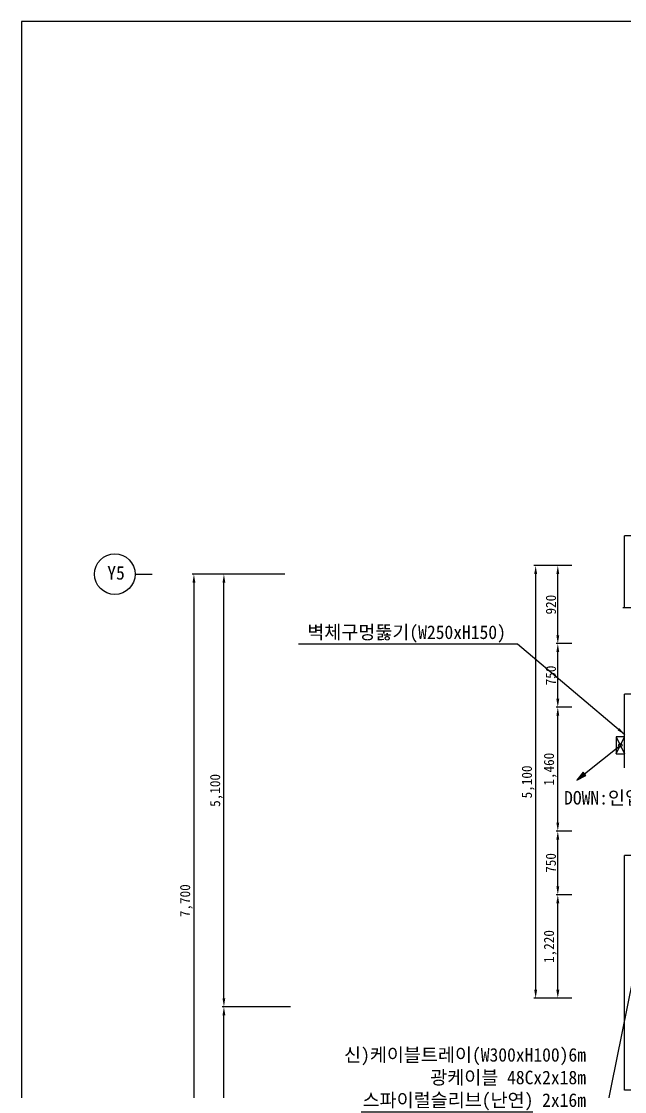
# Model space of a CAD drawing. Header units: millimetres. Extents: x 574471 to 622274, y -171951 to -139705.
# Drawn here: x 574471 to 581584, y -156511 to -143896 of the extents above; entities that cross this region are included whole.
import ezdxf
from ezdxf.enums import TextEntityAlignment as Align

# ---------------------------------------------------------------- set-up
doc = ezdxf.new("R2010")
doc.units = ezdxf.units.MM
for name, color, linetype in [('TT-TRAY', 4, 'Continuous'), ('TZ-BASE', 253, 'Continuous'), ('TZ-DIMS', 1, 'Continuous'), ('TZ-LEAL', 1, 'Continuous'), ('TZ-LEAT', 3, 'Continuous'), ('TZ-SYMB', 2, 'Continuous'), ('TZ-TEX2', 3, 'Continuous')]:
    doc.layers.add(name, color=color, linetype=linetype)
doc.layers.add('TX-PAPR', color=2, linetype='Continuous', plot=False)
doc.styles.get("Standard").update_dxf_attribs({"font": 'GulimChe.ttf'})
doc.dimstyles.new('D40', dxfattribs={"dimscale": 40, "dimtxt": 3, "dimasz": 2.5, "dimexe": 0.5, "dimexo": 0.5, "dimgap": 0.5, "dimtad": 1, "dimdec": 0, "dimzin": 1, "dimdsep": 46, "dimlunit": 6, "dimtxsty": 'Standard', "dimcen": 1, "dimclrd": 1, "dimclre": 1, "dimclrt": 3, "dimadec": 0, "dimazin": 0, "dimtfac": 1, "dimtdec": 0, "dimtix": 1, "dimtmove": 2, "dimatfit": 3, "dimfxl": 0, "dimtvp": 2, "dimlwd": -1, "dimlwe": -1, "dimarcsym": 0})

# ---------------------------------------------------------------- blocks, each defined once
blk = doc.blocks.new('*D16')
at = {"layer": 'DEFPOINTS', "color": 0}
for p in [(577599, -150411), (576326, -158111), (576505, -158111)]:
    blk.add_point(p, dxfattribs=at)
at = {"layer": 'TZ-DIMS', "color": 1}
for p, q in [((577579, -150411), (576485, -150411)), ((576505, -150511), (576505, -158011)), ((576346, -158111), (576525, -158111))]:
    blk.add_line(p, q, dxfattribs=at)
for points in [[(576489, -150511), (576522, -150511), (576505, -150411)], [(576489, -158011), (576522, -158011), (576505, -158111)]]:
    blk.add_solid(points, dxfattribs=at)
at = {"layer": 'TZ-DIMS', "color": 3, "insert": (576416, -154261), "char_height": 120, "attachment_point": 5, "rotation": 90}
blk.add_mtext('7,700', dxfattribs=at)
blk = doc.blocks.new('*D7')
at = {"layer": 'DEFPOINTS', "color": 0}
for p in [(576859, -155511), (577663, -155511), (577642, -158111)]:
    blk.add_point(p, dxfattribs=at)
at = {"layer": 'TZ-DIMS', "color": 1}
for p, q in [((577643, -155511), (576839, -155511)), ((576859, -158011), (576859, -155611)), ((577622, -158111), (576839, -158111))]:
    blk.add_line(p, q, dxfattribs=at)
for points in [[(576842, -155611), (576875, -155611), (576859, -155511)], [(576842, -158011), (576875, -158011), (576859, -158111)]]:
    blk.add_solid(points, dxfattribs=at)
at = {"layer": 'TZ-DIMS', "color": 3, "insert": (576770, -156811), "char_height": 120, "attachment_point": 5, "rotation": 90}
blk.add_mtext('2,600', dxfattribs=at)
blk = doc.blocks.new('*D8')
at = {"layer": 'DEFPOINTS', "color": 0}
for p in [(576859, -150411), (576859, -150411), (577663, -155511)]:
    blk.add_point(p, dxfattribs=at)
at = {"layer": 'TZ-DIMS', "color": 1}
for p, q in [((576859, -155411), (576859, -150511)), ((577643, -155511), (576839, -155511))]:
    blk.add_line(p, q, dxfattribs=at)
for points in [[(576842, -150511), (576875, -150511), (576859, -150411)], [(576842, -155411), (576875, -155411), (576859, -155511)]]:
    blk.add_solid(points, dxfattribs=at)
at = {"layer": 'TZ-DIMS', "color": 3, "insert": (576770, -152961), "char_height": 120, "attachment_point": 5, "rotation": 90}
blk.add_mtext('5,100', dxfattribs=at)
blk = doc.blocks.new('*D21')
at = {"layer": 'DEFPOINTS', "color": 0}
for p in [(580535, -150311), (580980, -150311), (580980, -155411)]:
    blk.add_point(p, dxfattribs=at)
at = {"layer": 'TZ-DIMS', "color": 1}
for p, q in [((580960, -150311), (580515, -150311)), ((580535, -155311), (580535, -150411)), ((580960, -155411), (580515, -155411))]:
    blk.add_line(p, q, dxfattribs=at)
for points in [[(580518, -150411), (580552, -150411), (580535, -150311)], [(580518, -155311), (580552, -155311), (580535, -155411)]]:
    blk.add_solid(points, dxfattribs=at)
at = {"layer": 'TZ-DIMS', "color": 3, "insert": (580446, -152861), "char_height": 120, "attachment_point": 5, "rotation": 90}
blk.add_mtext('5,100', dxfattribs=at)
blk = doc.blocks.new('*D22')
at = {"layer": 'DEFPOINTS', "color": 0}
for p in [(580796, -154191), (580980, -154191), (580980, -155411)]:
    blk.add_point(p, dxfattribs=at)
at = {"layer": 'TZ-DIMS', "color": 1}
for p, q in [((580960, -154191), (580776, -154191)), ((580796, -155311), (580796, -154291)), ((580960, -155411), (580776, -155411))]:
    blk.add_line(p, q, dxfattribs=at)
for points in [[(580779, -154291), (580813, -154291), (580796, -154191)], [(580779, -155311), (580813, -155311), (580796, -155411)]]:
    blk.add_solid(points, dxfattribs=at)
at = {"layer": 'TZ-DIMS', "color": 3, "insert": (580707, -154801), "char_height": 120, "attachment_point": 5, "rotation": 90}
blk.add_mtext('1,220', dxfattribs=at)
blk = doc.blocks.new('*D23')
at = {"layer": 'DEFPOINTS', "color": 0}
for p in [(580796, -153441), (580980, -153441), (580980, -154191)]:
    blk.add_point(p, dxfattribs=at)
at = {"layer": 'TZ-DIMS', "color": 1}
for p, q in [((580960, -153441), (580776, -153441)), ((580796, -154091), (580796, -153541)), ((580960, -154191), (580776, -154191))]:
    blk.add_line(p, q, dxfattribs=at)
for points in [[(580779, -153541), (580813, -153541), (580796, -153441)], [(580779, -154091), (580813, -154091), (580796, -154191)]]:
    blk.add_solid(points, dxfattribs=at)
at = {"layer": 'TZ-DIMS', "color": 3, "insert": (580714, -153816), "char_height": 120, "attachment_point": 5, "rotation": 90}
blk.add_mtext('750', dxfattribs=at)
blk = doc.blocks.new('*D24')
at = {"layer": 'DEFPOINTS', "color": 0}
for p in [(580796, -151981), (580980, -151981), (580980, -153441)]:
    blk.add_point(p, dxfattribs=at)
at = {"layer": 'TZ-DIMS', "color": 1}
for p, q in [((580960, -151981), (580776, -151981)), ((580796, -153341), (580796, -152081)), ((580960, -153441), (580776, -153441))]:
    blk.add_line(p, q, dxfattribs=at)
for points in [[(580779, -152081), (580813, -152081), (580796, -151981)], [(580779, -153341), (580813, -153341), (580796, -153441)]]:
    blk.add_solid(points, dxfattribs=at)
at = {"layer": 'TZ-DIMS', "color": 3, "insert": (580707, -152711), "char_height": 120, "attachment_point": 5, "rotation": 90}
blk.add_mtext('1,460', dxfattribs=at)
blk = doc.blocks.new('*D25')
at = {"layer": 'DEFPOINTS', "color": 0}
for p in [(580796, -151231), (580980, -151231), (580980, -151981)]:
    blk.add_point(p, dxfattribs=at)
at = {"layer": 'TZ-DIMS', "color": 1}
for p, q in [((580960, -151231), (580776, -151231)), ((580796, -151881), (580796, -151331)), ((580960, -151981), (580776, -151981))]:
    blk.add_line(p, q, dxfattribs=at)
for points in [[(580779, -151331), (580813, -151331), (580796, -151231)], [(580779, -151881), (580813, -151881), (580796, -151981)]]:
    blk.add_solid(points, dxfattribs=at)
at = {"layer": 'TZ-DIMS', "color": 3, "insert": (580714, -151606), "char_height": 120, "attachment_point": 5, "rotation": 90}
blk.add_mtext('750', dxfattribs=at)
blk = doc.blocks.new('*D26')
at = {"layer": 'DEFPOINTS', "color": 0}
for p in [(580796, -150311), (580980, -150311), (580980, -151231)]:
    blk.add_point(p, dxfattribs=at)
at = {"layer": 'TZ-DIMS', "color": 1}
for p, q in [((580960, -150311), (580776, -150311)), ((580796, -151131), (580796, -150411)), ((580960, -151231), (580776, -151231))]:
    blk.add_line(p, q, dxfattribs=at)
for points in [[(580779, -150411), (580813, -150411), (580796, -150311)], [(580779, -151131), (580813, -151131), (580796, -151231)]]:
    blk.add_solid(points, dxfattribs=at)
at = {"layer": 'TZ-DIMS', "color": 3, "insert": (580715, -150771), "char_height": 120, "attachment_point": 5, "rotation": 90}
blk.add_mtext('920', dxfattribs=at)

msp = doc.modelspace()

# ---------------------------------------------------------------- hatches: boundary and pattern name
at = {"layer": 'TZ-SYMB'}
msp.add_hatch(color=256, dxfattribs=at).paths.add_polyline_path([(581020, -152840.5), (581127.9, -152786), (581096.8, -152747.2)])

# ---------------------------------------------------------------- linework, layer by layer
at = {"layer": 'TT-TRAY'}
msp.add_lwpolyline([(581483.7, -152528.9), (581583.7, -152528.9), (581583.7, -152328.9), (581483.7, -152328.9)], close=True, dxfattribs=at)
for points in [[(581483.7, -152328.9), (581583.7, -152528.9)], [(581483.7, -152528.9), (581583.7, -152328.9)]]:
    msp.add_lwpolyline(points, dxfattribs=at)
at = {"layer": 'TX-PAPR'}
msp.add_lwpolyline([(574470.7, -164536), (606310.7, -164536), (606310.7, -143896), (574470.7, -143896)], close=True, dxfattribs=at)
at = {"layer": 'TZ-BASE'}
for p, q in [((583218.7, -149961.2), (581583.7, -149961.2)), ((581583.7, -150796.2), (581583.7, -149961.2)), ((581562.2, -150803.7), (581681.1, -150803.7)), ((581692.8, -151826.2), (581583.7, -151826.2)), ((581583.7, -152696.2), (581583.7, -151826.2)), ((581692.8, -153726.2), (581583.7, -153726.2)), ((581583.7, -156496.2), (581583.7, -153726.2)), ((581692.8, -156496.2), (581583.7, -156496.2))]:
    msp.add_line(p, q, dxfattribs=at)
at = {"layer": 'TZ-LEAL'}
msp.add_line((575812, -150411.2), (576012, -150411.2), dxfattribs=at)
msp.add_circle((575572, -150411.2), 240, dxfattribs=at)
at = {"layer": 'TZ-SYMB'}
msp.add_lwpolyline([(581112.3, -152766.6), (581533.7, -152428.9)], dxfattribs=at)
msp.add_lwpolyline([(581020, -152840.5), (581127.9, -152786), (581096.8, -152747.2)], close=True, dxfattribs=at)
msp.add_circle((581533.7, -152428.9), 21.4, dxfattribs=at)

# ---------------------------------------------------------------- texts
at = {"layer": 'TZ-LEAT', "ltscale": 0.1}
msp.add_text('Y5', height=160, dxfattribs=at).set_placement((575483.1, -150476.1))
at = {"layer": 'TZ-LEAT', "char_height": 160, "attachment_point": 9}
for s, insert in [('벽체구멍뚫기(W250xH150)', (580183.4, -151218.8)), ('{\\C6;신)케이블트레이(W300xH100)6m\\P   광케이블 48Cx2x18m\\P\\pt320;   스파이럴슬리브(난연) 2x16m}', (581128.3, -156734))]:
    msp.add_mtext(s, dxfattribs=dict(at, insert=insert))
at = {"layer": 'TZ-TEX2'}
msp.add_text('DOWN:인입용2호', height=160, dxfattribs=at).set_placement((580870.2, -153047.8), align=Align.MIDDLE_LEFT)

# ---------------------------------------------------------------- dimensions: what is measured, and where the dimension line sits
at = {"layer": 'TZ-DIMS'}
for base, p1, p2, picture, middle in [((580535, -150311.2), (580979.6, -155411.2), (580979.6, -150311.2), '*D21', (580446.1, -152861.2)), ((580795.9, -150311.2), (580979.6, -151231.2), (580979.6, -150311.2), '*D26', (580714.6, -150771.2)), ((576505.2, -158111.2), (577598.8, -150411.2), (576326.5, -158111.2), '*D16', (576416.4, -154261.2)), ((576858.7, -150411.2), (577663.1, -155511.2), (576858.7, -150411.2), '*D8', (576769.8, -152961.2)), ((580795.9, -151231.2), (580979.6, -151981.2), (580979.6, -151231.2), '*D25', (580714.4, -151606.2)), ((580795.9, -151981.2), (580979.6, -153441.2), (580979.6, -151981.2), '*D24', (580707, -152711.2)), ((580795.9, -153441.2), (580979.6, -154191.2), (580979.6, -153441.2), '*D23', (580714.4, -153816.2)), ((580795.9, -154191.2), (580979.6, -155411.2), (580979.6, -154191.2), '*D22', (580707, -154801.2)), ((576858.7, -155511.2), (577642.4, -158111.2), (577663.1, -155511.2), '*D7', (576769.8, -156811.2))]:
    dim = msp.add_linear_dim(base=base, p1=p1, p2=p2, angle=90, dimstyle='D40', dxfattribs=at)
    dim.commit()
    dim.dimension.update_dxf_attribs({"geometry": picture, "text_midpoint": middle})

# ---------------------------------------------------------------- leaders
at = {"layer": 'TZ-LEAL', "annotation_type": 0, "has_hookline": 1, "hookline_direction": 1}
for points, text_width in [([(581587.7, -152303.9), (580322.5, -151238.8), (580203.4, -151238.8)], 2444.3), ([(582233.7, -152428.9), (581363.9, -156754), (581148.3, -156754)], 3150.2)]:
    msp.add_leader(points, dimstyle='D40', dxfattribs=dict(at, text_width=text_width))

doc.saveas('drawing.dxf')
